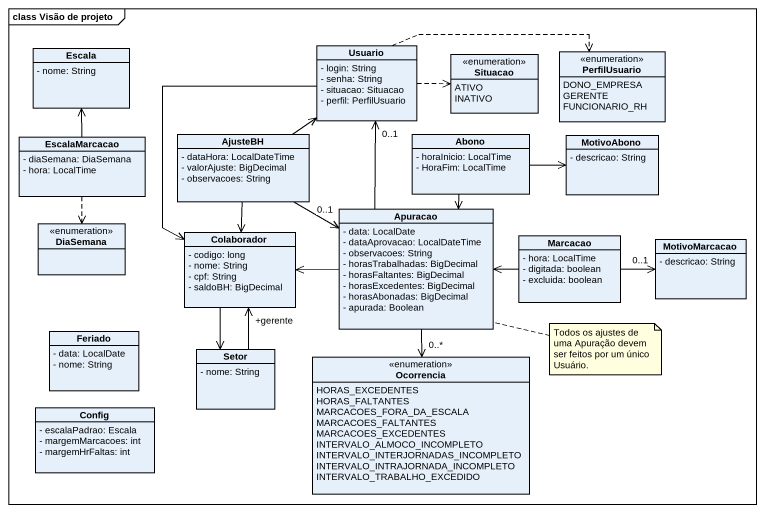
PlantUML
@startuml
mainframe class Visão de projeto
hide circle
hide empty members
skinparam classAttributeIconSize 0
class Escala {
  - nome: String
}
class Usuario {
  - login: String
  - senha: String
  - situacao: Situacao
  - perfil: PerfilUsuario
}
enum Situacao {
  ATIVO
  INATIVO
}
enum PerfilUsuario {
  DONO_EMPRESA
  GERENTE
  FUNCIONARIO_RH
}
class EscalaMarcacao {
  - diaSemana: DiaSemana
  - hora: LocalTime
}
class AjusteBH {
  - dataHora: LocalDateTime
  - valorAjuste: BigDecimal
  - observacoes: String
}
class Abono {
  - horaInicio: LocalTime
  - HoraFim: LocalTime
}
class MotivoAbono {
  - descricao: String
}
enum DiaSemana
class Colaborador {
  - codigo: long
  - nome: String
  - cpf: String
  - saldoBH: BigDecimal
}
class Apuracao {
  - data: LocalDate
  - dataAprovacao: LocalDateTime
  - observacoes: String
  - horasTrabalhadas: BigDecimal
  - horasFaltantes: BigDecimal
  - horasExcedentes: BigDecimal
  - horasAbonadas: BigDecimal
  - apurada: Boolean
}
class Marcacao {
  - hora: LocalTime
  - digitada: boolean
  - excluida: boolean
}
class MotivoMarcacao {
  - descricao: String
}
class Feriado {
  - data: LocalDate
  - nome: String
}
class Setor {
  - nome: String
}
enum Ocorrencia {
  HORAS_EXCEDENTES
  HORAS_FALTANTES
  MARCACOES_FORA_DA_ESCALA
  MARCACOES_FALTANTES
  MARCACOES_EXCEDENTES
  INTERVALO_ALMOCO_INCOMPLETO
  INTERVALO_INTERJORNADAS_INCOMPLETO
  INTERVALO_INTRAJORNADA_INCOMPLETO
  INTERVALO_TRABALHO_EXCEDIDO
}
class Config {
  - escalaPadrao: Escala
  - margemMarcacoes: int
  - margemHrFaltas: int
}
Usuario .right.> Situacao
Usuario .right.> PerfilUsuario
Usuario --> Colaborador
EscalaMarcacao -up-> Escala
EscalaMarcacao ..> DiaSemana
AjusteBH -up-> Usuario
AjusteBH --> Colaborador
AjusteBH -right-> "0..1" Apuracao
Abono -right-> MotivoAbono
Abono --> Apuracao
Colaborador --> Setor
Apuracao -up-> "0..1" Usuario
Apuracao -left-> Colaborador
Marcacao -left-> Apuracao
Marcacao -right-> "0..1" MotivoMarcacao
Setor -up-> "+gerente" Colaborador
Ocorrencia "0..*" <-up- Apuracao
note right of Apuracao : Todos os ajustes de uma Apuração devem ser feitos por um único Usuário.
@enduml
